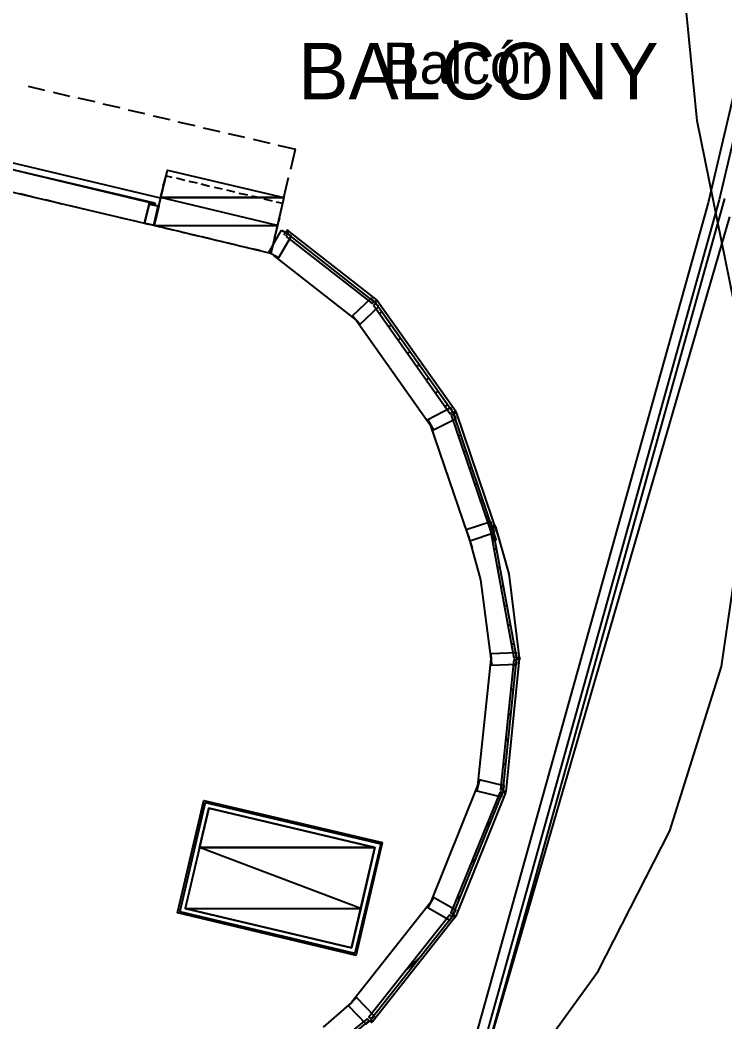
# Model space of a CAD drawing. Header units: feet. Extents: x -84 to 198, y -22 to 181.
# Drawn here: x 109.49 to 130.06, y 35.8 to 65.02 of the extents above; entities that cross this region are included whole.
import ezdxf
from ezdxf.enums import TextEntityAlignment as Align

# ---------------------------------------------------------------- set-up
doc = ezdxf.new("R2010")
doc.units = ezdxf.units.FT
for name, color, linetype in [('A-AREA-UNIDAD', 30, 'CONTINUOUS'), ('A-LINEA', 7, 'CONTINUOUS'), ('A-MURO-CONCRETO', 8, 'CONTINUOUS'), ('A-NOMBRE-ESPACIO', 2, 'CONTINUOUS'), ('A-TEXTO-PDF', 3, 'CONTINUOUS')]:
    doc.layers.add(name, color=color, linetype=linetype)

msp = doc.modelspace()

# ---------------------------------------------------------------- linework, layer by layer
at = {"layer": 'A-AREA-UNIDAD'}
for points in [[(130.432, 56.2489), (129.248, 62.08), (128.88, 65.8489)], [(78.848, 9.1556), (81.04, 9.6), (81.088, 9.8489), (82.112, 9.8489), (84.96, 10.5244), (91.12, 12.4089), (96.56, 14.5244), (102.912, 17.6), (108.8, 21.0844), (114.048, 24.8), (119.168, 29.0844), (123.76, 33.6889), (126.352, 37.28), (128.448, 41.3689), (129.952, 46.1689), (130.592, 50.56)]]:
    msp.add_lwpolyline(points, dxfattribs=at)
at = {"layer": 'A-LINEA'}
for p, q in [((135.4452, 84.7844), (129.565, 59.6938)), ((135.6983, 84.5675), (129.8881, 59.7757)), ((113.5867, 59.8311), (100.4267, 62.9511)), ((109.72, 63.0978), (110.2, 62.9778)), ((110.4533, 62.9244), (110.9333, 62.8044)), ((111.1733, 62.7511), (111.6667, 62.6444)), ((111.9067, 62.5778), (112.4, 62.4711)), ((112.64, 62.4044), (113.12, 62.2978)), ((113.3733, 62.2311), (113.8533, 62.1244)), ((114.0933, 62.0578), (114.5867, 61.9511)), ((114.8267, 61.8844), (115.32, 61.7778)), ((115.56, 61.7111), (116.04, 61.6044)), ((116.2933, 61.5511), (116.7733, 61.4311)), ((117.0133, 61.3778), (117.52, 61.2578)), ((117.3867, 60.6711), (117.52, 61.2578)), ((114.0533, 60.4178), (114.2933, 60.3511)), ((114.4133, 60.3244), (114.6533, 60.2711)), ((114.7733, 60.2444), (115.0133, 60.1778)), ((117.1867, 59.8444), (117.32, 60.4311)), ((109.1467, 60.0311), (113.12, 59.0978)), ((109.9733, 59.8311), (109.4933, 59.9511)), ((113.5867, 59.8178), (113.64, 60.0578)), ((115.1467, 60.1511), (115.3867, 60.0978)), ((115.5067, 60.0711), (115.7467, 60.0178)), ((115.8667, 59.9778), (116.12, 59.9244)), ((110.7067, 59.6578), (110.2267, 59.7778)), ((113.28, 59.6711), (113.2667, 59.6711)), ((113.28, 59.6844), (113.28, 59.6844)), ((113.3867, 59.6844), (113.3733, 59.6978)), ((113.3733, 59.6978), (113.3733, 59.6978)), ((113.3733, 59.6978), (113.3733, 59.6978)), ((113.3733, 59.6844), (113.3733, 59.6844)), ((113.3867, 59.6844), (113.3733, 59.6844)), ((113.3733, 59.6844), (113.3733, 59.6844)), ((113.3733, 59.6844), (113.3733, 59.6844)), ((113.3867, 59.6844), (113.3733, 59.6844)), ((113.3867, 59.6844), (113.3733, 59.6844)), ((113.3733, 59.6844), (113.3733, 59.6844)), ((113.3733, 59.6844), (113.3733, 59.6844)), ((113.3867, 59.6844), (113.3733, 59.6844)), ((113.3733, 59.6711), (113.3733, 59.6711)), ((113.3733, 59.6711), (113.3733, 59.6711)), ((113.3733, 59.6711), (113.3733, 59.6711)), ((113.3867, 59.6711), (113.3733, 59.6711)), ((113.3733, 59.6711), (113.3733, 59.6711)), ((113.3733, 59.6711), (113.3733, 59.6711)), ((113.3733, 59.6711), (113.3733, 59.6711)), ((113.3733, 59.6711), (113.3733, 59.6711)), ((113.3733, 59.6711), (113.3733, 59.6711)), ((113.3733, 59.6711), (113.3733, 59.6711)), ((113.3733, 59.6711), (113.3733, 59.6578)), ((113.3733, 59.6711), (113.3733, 59.6578)), ((113.3733, 59.6711), (113.3733, 59.6578)), ((113.3733, 59.6711), (113.3733, 59.6578)), ((113.3733, 59.6711), (113.3733, 59.6711)), ((113.3733, 59.6711), (113.3733, 59.6711)), ((113.3733, 59.6711), (113.3733, 59.6711)), ((113.3733, 59.6711), (113.3733, 59.6711)), ((113.3733, 59.6711), (113.3733, 59.6711)), ((113.3733, 59.6711), (113.3733, 59.6711)), ((113.3733, 59.6711), (113.3733, 59.6711)), ((113.3733, 59.6578), (113.3733, 59.6578)), ((113.3733, 59.6578), (113.3733, 59.6578)), ((113.3733, 59.6578), (113.3733, 59.6578)), ((113.3733, 59.6578), (113.3733, 59.6578)), ((113.3733, 59.6578), (113.3733, 59.6578)), ((113.3733, 59.6578), (113.3733, 59.6578)), ((113.3733, 59.6578), (113.3733, 59.6578)), ((113.3733, 59.6578), (113.3733, 59.6578)), ((113.3733, 59.6578), (113.3733, 59.6578)), ((113.3863, 59.685), (113.4427, 59.6716)), ((113.3867, 59.6978), (113.3867, 59.6978)), ((113.3867, 59.6978), (113.3867, 59.6978)), ((113.3867, 59.6978), (113.3867, 59.6844)), ((113.3867, 59.6978), (113.3867, 59.6978)), ((113.4, 59.6844), (113.3867, 59.6844)), ((113.3867, 59.6844), (113.3867, 59.6844)), ((113.3867, 59.6844), (113.3867, 59.6844)), ((113.3867, 59.6844), (113.3867, 59.6844)), ((113.3867, 59.6844), (113.3867, 59.6844)), ((113.3867, 59.6844), (113.3867, 59.6844)), ((113.3867, 59.6844), (113.4, 59.6844)), ((113.3867, 59.6844), (113.3867, 59.6844)), ((113.3867, 59.6844), (113.3867, 59.6844)), ((113.3867, 59.6844), (113.3867, 59.6711)), ((113.3867, 59.6844), (113.3867, 59.6711)), ((113.3867, 59.6844), (113.3867, 59.6844)), ((113.3867, 59.6844), (113.3867, 59.6844)), ((113.3867, 59.6844), (113.3867, 59.6844)), ((113.3867, 59.6844), (113.3867, 59.6711)), ((113.3867, 59.6844), (113.3867, 59.6844)), ((113.3867, 59.6844), (113.3867, 59.6844)), ((113.3867, 59.6844), (113.3867, 59.6844)), ((113.3867, 59.6844), (113.3867, 59.6711)), ((113.3867, 59.6844), (113.3867, 59.6844)), ((113.3867, 59.6844), (113.3867, 59.6844)), ((113.3867, 59.6844), (113.3867, 59.6844)), ((113.3867, 59.6844), (113.3867, 59.6844)), ((113.3867, 59.6844), (113.3867, 59.6844)), ((113.3867, 59.6844), (113.3867, 59.6844)), ((113.3867, 59.6844), (113.3867, 59.6844)), ((113.3867, 59.6844), (113.3867, 59.6844)), ((113.3867, 59.6844), (113.3867, 59.6844)), ((113.3867, 59.6844), (113.3867, 59.6844)), ((113.3867, 59.6844), (113.3867, 59.6844)), ((113.3867, 59.6844), (113.3867, 59.6844)), ((113.3867, 59.6711), (113.3867, 59.6711)), ((113.3867, 59.6711), (113.3867, 59.6711)), ((113.3867, 59.6711), (113.3867, 59.6711)), ((113.3867, 59.6711), (113.3867, 59.6711)), ((113.3867, 59.6711), (113.3867, 59.6711)), ((113.3867, 59.6711), (113.3867, 59.6711)), ((113.3867, 59.6711), (113.3867, 59.6711)), ((113.3867, 59.6711), (113.3867, 59.6711)), ((113.4, 59.6711), (113.3867, 59.6711)), ((113.3867, 59.6711), (113.3867, 59.6711)), ((113.4, 59.6711), (113.3867, 59.6711)), ((113.3867, 59.6711), (113.3867, 59.6711)), ((113.3867, 59.6711), (113.4, 59.6711)), ((113.3867, 59.6711), (113.4, 59.6711)), ((113.3867, 59.6711), (113.3867, 59.6711)), ((113.3867, 59.6711), (113.3867, 59.6711)), ((113.3867, 59.6711), (113.3867, 59.6711)), ((113.3867, 59.6711), (113.3867, 59.6711)), ((113.3867, 59.6711), (113.3867, 59.6711)), ((113.3867, 59.6711), (113.3867, 59.6711)), ((113.3867, 59.6711), (113.3867, 59.6711)), ((113.3867, 59.6711), (113.3867, 59.6711)), ((113.3867, 59.6711), (113.3867, 59.6711)), ((113.3867, 59.6711), (113.3867, 59.6711)), ((113.4, 59.6844), (113.4, 59.6844)), ((113.4, 59.6844), (113.4, 59.6844)), ((113.4, 59.6844), (113.4, 59.6844)), ((113.4, 59.6844), (113.4, 59.6711)), ((113.4, 59.6844), (113.4, 59.6844)), ((113.4, 59.6844), (113.4, 59.6844)), ((113.4, 59.6844), (113.4, 59.6844)), ((113.4, 59.6844), (113.4, 59.6844)), ((113.4, 59.6844), (113.4133, 59.6711)), ((113.4, 59.6844), (113.4, 59.6844)), ((113.4, 59.6844), (113.4, 59.6844)), ((113.4, 59.6844), (113.4, 59.6844)), ((113.4, 59.6844), (113.4, 59.6844)), ((113.4, 59.6844), (113.4, 59.6844)), ((113.4, 59.6844), (113.4, 59.6844)), ((113.4, 59.6844), (113.4, 59.6844)), ((113.4, 59.6844), (113.4, 59.6844)), ((113.4, 59.6844), (113.4133, 59.6844)), ((113.4, 59.6844), (113.4133, 59.6844)), ((113.4, 59.6844), (113.4, 59.6844)), ((113.4, 59.6844), (113.4, 59.6844)), ((113.4, 59.6844), (113.4, 59.6844)), ((113.4, 59.6844), (113.4, 59.6844)), ((113.4, 59.6711), (113.4, 59.6711)), ((113.4, 59.6711), (113.4, 59.6711)), ((113.4, 59.6711), (113.4, 59.6711)), ((113.4, 59.6711), (113.4, 59.6711)), ((113.4, 59.6711), (113.4, 59.6711)), ((113.4, 59.6711), (113.4, 59.6711)), ((113.4, 59.6711), (113.4, 59.6711)), ((113.4, 59.6711), (113.4, 59.6711)), ((113.4, 59.6711), (113.4, 59.6711)), ((113.4, 59.6711), (113.4, 59.6711)), ((113.4, 59.6711), (113.4, 59.6711)), ((113.4, 59.6711), (113.4, 59.6711)), ((113.4, 59.6711), (113.4, 59.6711)), ((113.4, 59.6711), (113.4, 59.6711)), ((113.4, 59.6711), (113.4, 59.6711)), ((113.4, 59.6711), (113.4, 59.6711)), ((113.4, 59.6711), (113.4, 59.6711)), ((113.4, 59.6711), (113.4, 59.6711)), ((113.4, 59.6711), (113.4, 59.6711)), ((113.4, 59.6711), (113.4, 59.6711)), ((113.4, 59.6711), (113.4, 59.6711)), ((113.4, 59.6711), (113.4, 59.6711)), ((113.4, 59.6711), (113.4, 59.6711)), ((113.4, 59.6711), (113.4, 59.6711)), ((113.4, 59.6711), (113.4, 59.6711)), ((113.4, 59.6711), (113.4, 59.6711)), ((113.4, 59.6711), (113.4, 59.6711)), ((113.4, 59.6711), (113.4, 59.6711)), ((113.4, 59.6711), (113.4, 59.6711)), ((113.4, 59.6711), (113.4, 59.6711)), ((113.4133, 59.6844), (113.4133, 59.6844)), ((113.4133, 59.6844), (113.4133, 59.6844)), ((113.4133, 59.6844), (113.4133, 59.6844)), ((113.4133, 59.6844), (113.4133, 59.6844)), ((113.4133, 59.6844), (113.4133, 59.6844)), ((113.4133, 59.6844), (113.4133, 59.6844)), ((113.4133, 59.6844), (113.4133, 59.6844)), ((113.4133, 59.6844), (113.4133, 59.6844)), ((113.4133, 59.6844), (113.4133, 59.6844)), ((113.4133, 59.6711), (113.4133, 59.6844)), ((113.4133, 59.6844), (113.4133, 59.6844)), ((113.4133, 59.6844), (113.4133, 59.6844)), ((113.4133, 59.6844), (113.4133, 59.6711)), ((113.4133, 59.6844), (113.4133, 59.6844)), ((113.4133, 59.6844), (113.4133, 59.6844)), ((113.4133, 59.6844), (113.4133, 59.6844)), ((113.4133, 59.6844), (113.4133, 59.6844)), ((113.4133, 59.6711), (113.4133, 59.6711)), ((113.4133, 59.6711), (113.4133, 59.6711)), ((113.4133, 59.6711), (113.4133, 59.6578)), ((113.4133, 59.6578), (113.4267, 59.6711)), ((113.4133, 59.6711), (113.4133, 59.6711)), ((113.4133, 59.6711), (113.4133, 59.6711)), ((113.4133, 59.6711), (113.4133, 59.6711)), ((113.4133, 59.6711), (113.4133, 59.6711)), ((113.4133, 59.6711), (113.4133, 59.6711)), ((113.4133, 59.6711), (113.4133, 59.6711)), ((113.4133, 59.6711), (113.4133, 59.6711)), ((113.4133, 59.6711), (113.4133, 59.6711)), ((113.4133, 59.6711), (113.4133, 59.6711)), ((113.4133, 59.6711), (113.4133, 59.6711)), ((113.4133, 59.6711), (113.4133, 59.6711)), ((113.4133, 59.6711), (113.4133, 59.6711)), ((113.4133, 59.6711), (113.4133, 59.6711)), ((113.4133, 59.6711), (113.4133, 59.6711)), ((113.4133, 59.6711), (113.4133, 59.6711)), ((113.4133, 59.6711), (113.4133, 59.6711)), ((113.4133, 59.6711), (113.4133, 59.6711)), ((113.4133, 59.6711), (113.4133, 59.6711)), ((113.4133, 59.6711), (113.4133, 59.6711)), ((113.4133, 59.6711), (113.4133, 59.6711)), ((113.4133, 59.6711), (113.4133, 59.6711)), ((113.4133, 59.6711), (113.4133, 59.6711)), ((113.4133, 59.6711), (113.4133, 59.6711)), ((113.4133, 59.6711), (113.4133, 59.6711)), ((113.4133, 59.6578), (113.4133, 59.6578)), ((113.4133, 59.6578), (113.4133, 59.6578)), ((113.4133, 59.6578), (113.4133, 59.6578)), ((113.4133, 59.6578), (113.4133, 59.6578)), ((113.4133, 59.6578), (113.4133, 59.6578)), ((113.4133, 59.6578), (113.4133, 59.6444)), ((113.4133, 59.6578), (113.4133, 59.6578)), ((113.4133, 59.6578), (113.4267, 59.6578)), ((113.4133, 59.6578), (113.4133, 59.6578)), ((113.4133, 59.6578), (113.4133, 59.6578)), ((113.4133, 59.6578), (113.4133, 59.6578)), ((113.4133, 59.6578), (113.4133, 59.6578)), ((113.4133, 59.6578), (113.4133, 59.6578)), ((113.4133, 59.6578), (113.4133, 59.6578)), ((113.4133, 59.6578), (113.4133, 59.6578)), ((113.4133, 59.6578), (113.4133, 59.6578)), ((113.4133, 59.6578), (113.4133, 59.6578)), ((113.4133, 59.6578), (113.4133, 59.6578)), ((113.4133, 59.6578), (113.4133, 59.6578)), ((113.4133, 59.6444), (113.4133, 59.6444)), ((113.4267, 59.6444), (113.4133, 59.6444)), ((113.4133, 59.6444), (113.4133, 59.6444)), ((113.4133, 59.6444), (113.4133, 59.6444)), ((113.4133, 59.6444), (113.4133, 59.6444)), ((113.4133, 59.6444), (113.4133, 59.6444)), ((113.4267, 59.6844), (113.4267, 59.6844)), ((113.4267, 59.6844), (113.4267, 59.6844)), ((113.4267, 59.6844), (113.4267, 59.6844)), ((113.4267, 59.6844), (113.4267, 59.6711)), ((113.4267, 59.6844), (113.4267, 59.6844)), ((113.4267, 59.6844), (113.4267, 59.6711)), ((113.4267, 59.6844), (113.4267, 59.6844)), ((113.4267, 59.6844), (113.4267, 59.6844)), ((113.4267, 59.6844), (113.4267, 59.6844)), ((113.4267, 59.6844), (113.4267, 59.6844)), ((113.4267, 59.6844), (113.4267, 59.6844)), ((113.4267, 59.6711), (113.4267, 59.6711)), ((113.4267, 59.6711), (113.4267, 59.6711)), ((113.4267, 59.6711), (113.4267, 59.6711)), ((113.4267, 59.6711), (113.4267, 59.6711)), ((113.4267, 59.6711), (113.4267, 59.6711)), ((113.4267, 59.6711), (113.4267, 59.6711)), ((113.4267, 59.6711), (113.4267, 59.6711)), ((113.4267, 59.6711), (113.4267, 59.6711)), ((113.4267, 59.6711), (113.4267, 59.6711)), ((113.4267, 59.6711), (113.4267, 59.6711)), ((113.4267, 59.6711), (113.4267, 59.6711)), ((113.4267, 59.6711), (113.4267, 59.6711)), ((113.4267, 59.6711), (113.4267, 59.6711)), ((113.4267, 59.6711), (113.4267, 59.6711)), ((113.4267, 59.6711), (113.4267, 59.6711)), ((113.4267, 59.6711), (113.4267, 59.6711)), ((113.4267, 59.6711), (113.4267, 59.6711)), ((113.4267, 59.6711), (113.4267, 59.6711)), ((113.4267, 59.6578), (113.4267, 59.6578)), ((113.4267, 59.6578), (113.4267, 59.6578)), ((113.4267, 59.6578), (113.4267, 59.6578)), ((113.4267, 59.6578), (113.4267, 59.6578)), ((113.4267, 59.6578), (113.4267, 59.6578)), ((113.4267, 59.6578), (113.4267, 59.6578)), ((113.4267, 59.6578), (113.4267, 59.6578)), ((113.4933, 59.4578), (113.56, 59.6978)), ((116.24, 59.8978), (116.48, 59.8444)), ((116.6, 59.8044), (116.84, 59.7511)), ((121.8188, 31.9189), (129.5777, 59.6941)), ((122.0548, 31.6835), (129.9008, 59.776)), ((122.1691, 31.562), (130.0559, 59.8186)), ((122.1691, 31.562), (130.0559, 59.8186)), ((111.44, 59.4844), (110.9467, 59.6044)), ((112.1733, 59.3111), (111.68, 59.4311)), ((112.8933, 59.1511), (112.4133, 59.2578)), ((113.4, 59.0311), (113.1467, 59.0844)), ((117.0533, 59.2578), (116.9867, 59.0178)), ((121.5643, 29.6064), (130.1983, 59.2834)), ((113.9467, 58.8978), (113.7067, 58.9511)), ((114.3067, 58.8044), (114.0667, 58.8711)), ((114.68, 58.7244), (114.4267, 58.7778)), ((116.96, 58.8844), (116.9067, 58.6444)), ((117.2267, 58.8311), (117.1867, 58.7511)), ((117.24, 58.7244), (117.2933, 58.7911)), ((117.3333, 58.8578), (119.8933, 56.8578)), ((115.04, 58.6444), (114.8, 58.6978)), ((115.4, 58.5511), (115.16, 58.6044)), ((115.7733, 58.4711), (115.52, 58.5244)), ((116.88, 58.5244), (116.8, 58.2178)), ((116.1333, 58.3778), (115.8933, 58.4311)), ((116.4933, 58.2978), (116.2533, 58.3511)), ((116.8, 58.2178), (116.6267, 58.2578)), ((116.88, 58.1511), (119.2933, 56.2711)), ((119.8667, 56.7511), (119.8, 56.7111)), ((119.9067, 56.8444), (119.9067, 56.8444)), ((119.9067, 56.8444), (119.9067, 56.8444)), ((119.92, 56.8311), (122.2, 53.6178)), ((119.9733, 56.4578), (120.04, 56.5111)), ((119.2933, 56.2711), (121.4533, 53.2178)), ((120.2533, 56.0711), (120.32, 56.1244)), ((120.52, 55.6844), (120.5867, 55.7378)), ((120.8, 55.2978), (120.8667, 55.3511)), ((121.0667, 54.9111), (121.1333, 54.9644)), ((121.3467, 54.5244), (121.4133, 54.5778)), ((121.6133, 54.1378), (121.68, 54.1911)), ((121.8933, 53.7511), (121.96, 53.8044)), ((122.0667, 53.4978), (123.32, 49.8178)), ((122.2, 53.6044), (122.2133, 53.5911)), ((122.2133, 53.5911), (122.2133, 53.5911)), ((122.2133, 53.5778), (123.48, 49.8444)), ((121.4533, 53.2178), (122.68, 49.6311)), ((122.12, 53.3378), (122.1867, 53.3911)), ((122.28, 52.8711), (122.3467, 52.9244)), ((122.44, 52.4044), (122.5067, 52.4578)), ((122.6, 51.9244), (122.6667, 51.9778)), ((122.76, 51.4578), (122.8267, 51.5111)), ((122.92, 50.9911), (122.9867, 51.0444)), ((123.08, 50.5111), (123.1467, 50.5644)), ((123.1867, 50.2311), (123.2533, 50.2711)), ((123.2133, 50.1244), (123.28, 50.1911)), ((123.24, 50.0444), (123.3067, 50.0978)), ((123.36, 50.2578), (123.36, 50.2578)), ((123.36, 50.2444), (123.7467, 48.8711)), ((122.5733, 49.9644), (122.92, 48.6978)), ((123.32, 49.5644), (123.3867, 49.6311)), ((123.4133, 49.0178), (123.4933, 49.0844)), ((123.7467, 48.8711), (124.0533, 46.4178)), ((122.92, 48.6978), (123.2267, 46.3911)), ((123.52, 48.4578), (123.5867, 48.5244)), ((123.6133, 47.8978), (123.6933, 47.9644)), ((123.72, 47.3378), (123.7867, 47.4044)), ((123.8267, 46.7911), (123.8933, 46.8578)), ((123.2267, 46.3911), (122.84, 42.6978)), ((124.0533, 46.3778), (123.6667, 42.5244)), ((123.8667, 46.1778), (123.96, 46.2578)), ((124.0667, 46.4044), (124.0667, 46.3911)), ((124.0667, 46.4044), (124.0667, 46.4044)), ((123.8, 45.4444), (123.8933, 45.5378)), ((123.72, 44.7244), (123.8133, 44.8044)), ((123.6533, 43.9911), (123.7467, 44.0844)), ((123.5733, 43.2711), (123.6667, 43.3644)), ((122.84, 42.6978), (121.4667, 39.2844)), ((123.6533, 42.4844), (122.2, 38.8844)), ((123.52, 42.5644), (123.5867, 42.6311)), ((123.6667, 42.4978), (123.6533, 42.4978)), ((123.6667, 42.5111), (123.6667, 42.4978)), ((123.0667, 41.4844), (123.2133, 41.6311)), ((119.2933, 37.7378), (120.0667, 41.0311)), ((122.64, 40.4178), (122.7867, 40.5644)), ((122.2, 39.3511), (122.3467, 39.4844)), ((121.4667, 39.2844), (119.16, 36.3644)), ((119.2933, 37.7378), (114.08, 38.9778)), ((122.1733, 38.8444), (119.7733, 35.8044)), ((122.1867, 38.8711), (122.1867, 38.8578)), ((122.1867, 38.8711), (122.1867, 38.8711)), ((120.7067, 37.2578), (121.1333, 37.6711)), ((119.16, 36.3644), (118.3333, 35.6444))]:
    msp.add_line(p, q, dxfattribs=at)
for points in [[(109.1867, 60.6844), (113.3733, 59.6978), (113.3733, 59.6844), (113.3733, 59.6711), (109.1867, 60.6711), (109.1733, 60.6711), (109.1867, 60.6844)], [(117.1867, 59.8444), (116.8, 58.2178), (113.4, 59.0311), (113.7867, 60.6444), (117.1867, 59.8444)], [(113.6667, 60.1778), (113.7467, 60.4844), (113.92, 60.4444)], [(113.12, 59.0978), (113.2533, 59.6578), (113.5333, 59.5911), (113.4, 59.0311), (113.12, 59.0978), (113.3867, 59.0444), (113.52, 59.5911), (113.2533, 59.6444), (113.12, 59.0978)], [(113.2533, 59.6444), (113.2533, 59.6578), (113.2533, 59.6578), (113.2533, 59.6578), (113.2533, 59.6578), (113.2533, 59.6578), (113.2533, 59.6578), (113.2533, 59.6578), (113.2533, 59.6844), (113.2533, 59.6844), (113.2533, 59.6844), (113.2667, 59.6844), (113.2667, 59.6844)], [(113.2667, 59.6444), (113.2667, 59.6444), (113.2667, 59.6578), (113.2667, 59.6578), (113.2533, 59.6578)], [(113.28, 59.6711), (113.2933, 59.6711), (113.2933, 59.6711), (113.2933, 59.6578), (113.2933, 59.6578), (113.2667, 59.6578), (113.2667, 59.6578), (113.2667, 59.6578), (113.2667, 59.6444), (113.2667, 59.6444), (113.2667, 59.6444), (113.2667, 59.6444)], [(113.3733, 59.6978), (113.3733, 59.6844), (113.3733, 59.6711), (113.3733, 59.6578), (113.3733, 59.6444)], [(113.3733, 59.6578), (113.3733, 59.6711), (113.3733, 59.6578)], [(113.3733, 59.6578), (113.3733, 59.6711), (113.3733, 59.6578)], [(113.4264, 59.6344), (113.4107, 59.6574), (113.3872, 59.6424)], [(113.4133, 59.6711), (113.4133, 59.6844), (113.4, 59.6844)], [(113.4267, 59.6844), (113.4267, 59.6711), (113.4133, 59.6711)], [(113.4133, 59.6444), (113.4267, 59.6578), (113.4267, 59.6711), (113.4267, 59.6844)], [(113.4267, 59.6444), (113.4133, 59.6444), (113.4133, 59.6578)], [(116.96, 59.7244), (117.1467, 59.6844), (117.08, 59.3778)], [(113.5067, 59.6178), (113.5067, 59.6178), (113.5067, 59.6178), (113.5067, 59.6178), (113.4933, 59.6044), (113.4933, 59.6044), (113.5067, 59.6044), (113.5067, 59.6044), (113.5067, 59.5911), (113.5067, 59.5911), (113.5067, 59.5911), (113.5067, 59.5911)], [(113.5067, 59.6178), (113.52, 59.6178), (113.52, 59.6178), (113.5333, 59.6178), (113.5333, 59.6178)], [(113.5067, 59.5911), (113.52, 59.5911), (113.52, 59.5911), (113.52, 59.5911), (113.52, 59.5911)], [(113.52, 59.5911), (113.52, 59.5911), (113.52, 59.5911), (113.52, 59.5911), (113.52, 59.5911), (113.52, 59.5911), (113.52, 59.5911), (113.5333, 59.5911), (113.5333, 59.5911), (113.5467, 59.6178), (113.5467, 59.6178)], [(113.5733, 58.9778), (113.4, 59.0311), (113.4667, 59.3244)], [(117.12, 58.8978), (117.24, 58.8178), (117.28, 58.8978), (117.32, 58.8711), (117.28, 58.8044), (117.4, 58.7244), (117.0267, 58.0844), (116.7467, 58.2444), (117.12, 58.8978)], [(117.2533, 58.7111), (119.76, 56.7511), (119.8133, 56.8178), (117.3067, 58.7778)], [(117.3067, 58.8844), (117.3067, 58.8844), (117.2933, 58.8844)], [(119.96, 56.6711), (119.8533, 56.7778), (119.92, 56.8311), (119.8933, 56.8578), (119.8267, 56.8044), (119.7333, 56.9111), (119.1867, 56.3911), (119.4133, 56.1511), (119.96, 56.6711)], [(119.8, 56.7111), (122.04, 53.5378), (122.1067, 53.5911), (119.8667, 56.7511)], [(122.2133, 53.4044), (122.1467, 53.5378), (122.2133, 53.5778), (122.2, 53.6178), (122.12, 53.5778), (122.0533, 53.7111), (121.3867, 53.3644), (121.5467, 53.0711), (122.2133, 53.4044)], [(123.3867, 49.8444), (122.1467, 53.5244), (122.0667, 53.4978)], [(123.3333, 50.0711), (123.28, 50.2178), (123.36, 50.2444), (123.3467, 50.2844), (123.2667, 50.2578), (123.2267, 50.3911), (122.5067, 50.1511), (122.6133, 49.8311), (123.3333, 50.0711)], [(123.2, 50.1778), (123.8933, 46.4178), (123.9733, 46.4444), (123.28, 50.1911), (123.2, 50.1778)], [(123.9867, 46.2311), (123.9733, 46.3778), (124.0667, 46.3778), (124.0667, 46.4178), (123.9733, 46.4178), (123.9733, 46.5644), (123.2267, 46.5378), (123.24, 46.2044), (123.9867, 46.2311)], [(123.8933, 46.3644), (123.5067, 42.5778), (123.5867, 42.5644), (123.9733, 46.3511), (123.8933, 46.3644)], [(123.5333, 42.3644), (123.5733, 42.4978), (123.6533, 42.4844), (123.6667, 42.5244), (123.5867, 42.5378), (123.6133, 42.6844), (122.8933, 42.8578), (122.8133, 42.5378), (123.5333, 42.3644)], [(123.4933, 42.5111), (122.0533, 38.9778), (122.1333, 38.9511), (123.56, 42.4844), (123.4933, 42.5111)], [(114.08, 38.9778), (114.8533, 42.2578), (120.0667, 41.0311)], [(114.8933, 42.2044), (114.1467, 39.0178), (119.2533, 37.8044)], [(114.8933, 42.2044), (120.0133, 40.9911), (119.2533, 37.8044)], [(114.3067, 39.1111), (119.16, 37.9644), (119.84, 40.8844), (115, 42.0311), (114.3067, 39.1111)], [(122.0267, 38.7644), (122.1067, 38.8978), (122.1733, 38.8444), (122.2, 38.8844), (122.12, 38.9244), (122.2, 39.0578), (121.5467, 39.4311), (121.3867, 39.1378), (122.0267, 38.7644)], [(122.0267, 38.9244), (119.6667, 35.9378), (119.7333, 35.8844), (122.0933, 38.8711), (122.0267, 38.9244)], [(119.5867, 35.7378), (119.6933, 35.8311), (119.7467, 35.7778), (119.7733, 35.8044), (119.72, 35.8578), (119.8267, 35.9644), (119.3067, 36.5111), (119.0667, 36.2711), (119.5867, 35.7378)], [(119.6133, 35.8844), (116.6533, 33.4978), (116.7067, 33.4311), (119.6667, 35.8178), (119.6133, 35.8844)]]:
    msp.add_lwpolyline(points, dxfattribs=at)
at = {"layer": 'A-MURO-CONCRETO'}
for points in [[(113.7867, 60.6444), (117.1867, 59.8444), (113.5867, 59.8444), (113.7867, 60.6444), (113.7867, 60.6444)], [(113.5867, 59.8444), (113.4, 59.0311), (117, 59.0311), (113.5867, 59.8444)], [(113.5867, 59.8444), (117.1867, 59.8444), (117, 59.0311), (113.5867, 59.8444), (113.5867, 59.8444)], [(113.4, 59.0311), (117, 59.0311), (116.8, 58.2178), (113.4, 59.0311), (113.4, 59.0311)], [(115, 42.0311), (119.84, 40.8844), (114.72, 40.8844), (115, 42.0311), (115, 42.0311)], [(114.72, 40.8844), (114.3067, 39.1111), (119.4267, 39.1111), (114.72, 40.8844)], [(114.72, 40.8844), (119.84, 40.8844), (119.4267, 39.1111), (114.72, 40.8844), (114.72, 40.8844)], [(114.3067, 39.1111), (119.4267, 39.1111), (119.16, 37.9644), (114.3067, 39.1111), (114.3067, 39.1111)]]:
    msp.add_lwpolyline(points, dxfattribs=at)

# ---------------------------------------------------------------- texts
at = {"layer": 'A-NOMBRE-ESPACIO'}
msp.add_text('Balcón', height=1.2, dxfattribs=at).set_placement((122.528, 63.1644), align=Align.CENTER)
at = {"layer": 'A-TEXTO-PDF'}
msp.add_text('BALCONY', height=1.646, dxfattribs=at).set_placement((122.8631, 62.7118), align=Align.CENTER)

doc.saveas('drawing.dxf')
